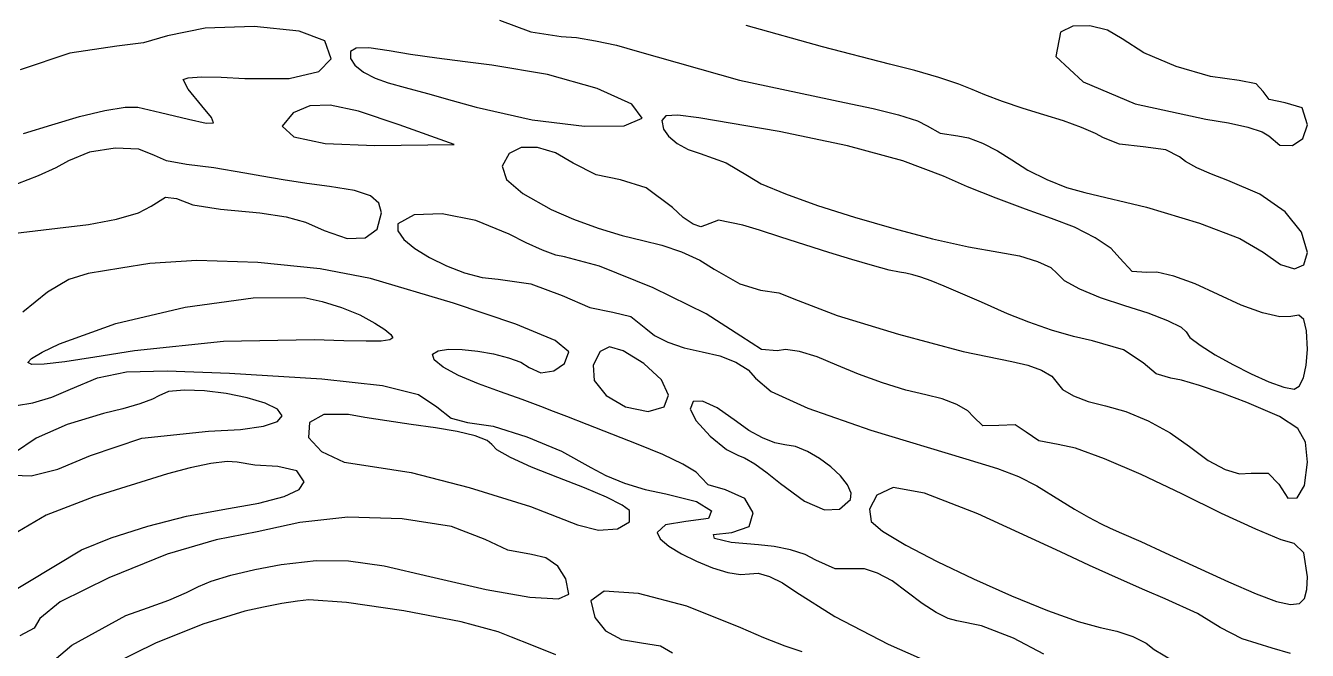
# Model space of a CAD drawing. Extents: x 0 to 100, y 0 to 136.
# Drawn here: x 44.1 to 100, y 44.4 to 71.6 of the extents above; entities that cross this region are included whole.
import ezdxf

# ---------------------------------------------------------------- set-up
doc = ezdxf.new("R2010")
doc.units = 0
doc.layers.get('0').update_dxf_attribs({"linetype": 'CONTINUOUS'})

msp = doc.modelspace()

# ---------------------------------------------------------------- linework, layer by layer
at = {"color": 0}
for p, q in [((54.0618, 71.5878), (51.9218, 71.5243)), ((56.0282, 71.3934), (54.0618, 71.5878)), ((64.7594, 71.8742), (66.125, 71.3659)), ((78.8554, 70.703), (75.529, 71.6347)), ((89.7682, 71.603), (89.2309, 71.3465)), ((90.5122, 71.6248), (89.7682, 71.603)), ((91.2883, 71.4333), (90.5122, 71.6248)), ((50.2888, 71.1786), (49.24, 70.8808)), ((51.9218, 71.5243), (50.2888, 71.1786)), ((57.1405, 70.962), (56.0282, 71.3934)), ((66.125, 71.3659), (67.4522, 71.1535)), ((67.4522, 71.1535), (68.1207, 71.1066)), ((68.1207, 71.1066), (68.9557, 70.9732)), ((89.2309, 71.3465), (89.0323, 70.2853)), ((91.9233, 71.0477), (91.2883, 71.4333)), ((92.8744, 70.4384), (91.9233, 71.0477)), ((48.0769, 70.7319), (46.0181, 70.4219)), ((49.24, 70.8808), (48.0769, 70.7319)), ((57.4269, 70.1862), (57.1405, 70.962)), ((58.5142, 70.6519), (58.2662, 70.5005)), ((58.2662, 70.5005), (58.269, 70.1918)), ((59.0585, 70.6589), (58.5142, 70.6519)), ((59.9514, 70.5294), (59.0585, 70.6589)), ((60.8859, 70.3763), (59.9514, 70.5294)), ((68.9557, 70.9732), (69.868, 70.7732)), ((69.868, 70.7732), (70.769, 70.521)), ((70.769, 70.521), (75.2355, 69.2559)), ((81.7781, 69.952), (78.8554, 70.703)), ((94.2717, 69.85), (92.8744, 70.4384)), ((46.0181, 70.4219), (43.852, 69.7054)), ((56.8812, 69.6253), (57.4269, 70.1862)), ((58.269, 70.1918), (58.4592, 69.905)), ((58.4592, 69.905), (58.8352, 69.6062)), ((62.0367, 70.2084), (60.8859, 70.3763)), ((63.2615, 70.0472), (62.0367, 70.2084)), ((64.4232, 69.9093), (63.2615, 70.0472)), ((66.8637, 69.4972), (64.4232, 69.9093)), ((82.8767, 69.6736), (81.7781, 69.952)), ((89.0323, 70.2853), (90.2159, 69.1829)), ((50.9612, 69.2796), (51.1789, 69.3554)), ((51.1789, 69.3554), (51.7659, 69.3896)), ((51.7659, 69.3896), (52.6232, 69.3787)), ((52.6232, 69.3787), (53.654, 69.3222)), ((53.654, 69.3222), (55.5928, 69.3237)), ((55.5928, 69.3237), (56.8812, 69.6253)), ((58.8352, 69.6062), (59.3369, 69.3374)), ((59.3369, 69.3374), (59.9034, 69.1349)), ((69.0273, 68.8855), (66.8637, 69.4972)), ((83.9251, 69.3706), (82.8767, 69.6736)), ((84.8018, 69.0824), (83.9251, 69.3706)), ((95.7696, 69.4076), (94.2717, 69.85)), ((97.0195, 69.2312), (95.7696, 69.4076)), ((51.1859, 68.8538), (50.9612, 69.2796)), ((51.7783, 68.1246), (51.1859, 68.8538)), ((59.9034, 69.1349), (60.6559, 68.9321)), ((60.6559, 68.9321), (61.6246, 68.665)), ((70.5309, 68.2061), (69.0273, 68.8855)), ((75.2355, 69.2559), (79.8079, 68.2805)), ((85.3846, 68.8467), (84.8018, 69.0824)), ((85.9261, 68.6125), (85.3846, 68.8467)), ((90.2159, 69.1829), (92.4941, 68.2128)), ((97.7635, 69.0894), (97.0195, 69.2312)), ((98.0765, 68.7504), (97.7635, 69.0894)), ((61.6246, 68.665), (62.6939, 68.3659)), ((62.6939, 68.3659), (63.7494, 68.0667)), ((70.9923, 67.5954), (70.5309, 68.2061)), ((79.8079, 68.2805), (81.0673, 68.0187)), ((86.7061, 68.3232), (85.9261, 68.6125)), ((87.606, 68.0187), (86.7061, 68.3232)), ((92.4941, 68.2128), (95.5767, 67.5474)), ((98.3396, 68.4018), (98.0765, 68.7504)), ((99.0381, 68.2696), (98.3396, 68.4018)), ((99.7712, 68.042), (99.0381, 68.2696)), ((45.2409, 67.3075), (46.451, 67.6698)), ((46.451, 67.6698), (47.5576, 67.9344)), ((47.5576, 67.9344), (48.4406, 68.078)), ((48.4406, 68.078), (48.9906, 68.0766)), ((48.9906, 68.0766), (49.9759, 67.8423)), ((49.9759, 67.8423), (51.2025, 67.5488)), ((52.2097, 67.6176), (51.7783, 68.1246)), ((55.7692, 67.8201), (55.2923, 67.2387)), ((56.49, 68.133), (55.7692, 67.8201)), ((57.38, 68.1648), (56.49, 68.133)), ((58.6176, 67.8974), (57.38, 68.1648)), ((60.3843, 67.3089), (58.6176, 67.8974)), ((63.7494, 68.0667), (66.1857, 67.5185)), ((72.0231, 67.6935), (71.8439, 67.4991)), ((72.5371, 67.721), (72.0231, 67.6935)), ((73.4617, 67.6081), (72.5371, 67.721)), ((81.0673, 68.0187), (82.1711, 67.739)), ((82.1711, 67.739), (82.9938, 67.4744)), ((88.5102, 67.7404), (87.606, 68.0187)), ((89.3685, 67.4716), (88.5102, 67.7404)), ((100, 67.3075), (99.7712, 68.042)), ((44.002, 66.9315), (45.2409, 67.3075)), ((51.2025, 67.5488), (51.9712, 67.3777)), ((51.9712, 67.3777), (52.2912, 67.3848)), ((52.2912, 67.3848), (52.2097, 67.6176)), ((55.2923, 67.2387), (55.7886, 66.784)), ((62.7888, 66.4422), (60.3843, 67.3089)), ((66.1857, 67.5185), (68.4706, 67.2387)), ((68.4706, 67.2387), (70.2042, 67.2564)), ((70.2042, 67.2564), (70.9923, 67.5954)), ((71.8439, 67.4991), (71.9226, 67.116)), ((71.9226, 67.116), (72.1388, 66.8031)), ((76.9662, 67.0168), (73.4617, 67.6081)), ((82.9938, 67.4744), (83.414, 67.2592)), ((83.414, 67.2592), (83.9777, 66.9466)), ((90.1527, 67.1876), (89.3685, 67.4716)), ((90.7644, 66.9286), (90.1527, 67.1876)), ((95.5767, 67.5474), (96.5535, 67.3887)), ((96.5535, 67.3887), (97.4026, 67.1971)), ((97.4026, 67.1971), (98.0225, 67.0017)), ((99.8086, 66.712), (100, 67.3075)), ((55.7886, 66.784), (57.1652, 66.4944)), ((72.1388, 66.8031), (72.5191, 66.4944)), ((79.9454, 66.3885), (76.9662, 67.0168)), ((83.9777, 66.9466), (84.7591, 66.8267)), ((84.7591, 66.8267), (85.2248, 66.7413)), ((85.2248, 66.7413), (85.8312, 66.5095)), ((91.1063, 66.73), (90.7644, 66.9286)), ((91.8023, 66.464), (91.1063, 66.73)), ((98.0225, 67.0017), (98.3174, 66.8267)), ((98.3174, 66.8267), (98.7944, 66.4228)), ((99.3496, 66.4009), (99.8086, 66.712)), ((46.8768, 66.1074), (45.9617, 65.7281)), ((47.9944, 66.2838), (46.8768, 66.1074)), ((49.0333, 66.2411), (47.9944, 66.2838)), ((49.7113, 65.9613), (49.0333, 66.2411)), ((57.1652, 66.4944), (59.3273, 66.4062)), ((59.3273, 66.4062), (62.7888, 66.4422)), ((65.1923, 66.0576), (64.8808, 65.501)), ((65.7049, 66.3085), (65.1923, 66.0576)), ((66.4146, 66.3085), (65.7049, 66.3085)), ((67.2098, 66.0785), (66.4146, 66.3085)), ((67.9813, 65.6332), (67.2098, 66.0785)), ((72.5191, 66.4944), (72.9989, 66.2312)), ((72.9989, 66.2312), (73.5101, 66.0576)), ((73.5101, 66.0576), (74.6457, 65.6512)), ((82.3517, 65.7324), (79.9454, 66.3885)), ((85.8312, 66.5095), (86.4912, 66.1734)), ((86.4912, 66.1734), (87.1153, 65.7698)), ((92.837, 66.3455), (91.8023, 66.464)), ((93.8251, 66.2146), (92.837, 66.3455)), ((94.4231, 65.913), (93.8251, 66.2146)), ((98.7944, 66.4228), (99.3496, 66.4009)), ((45.4187, 65.4332), (44.6387, 65.0847)), ((45.9617, 65.7281), (45.4187, 65.4332)), ((50.2476, 65.7324), (49.7113, 65.9613)), ((51.1059, 65.5768), (50.2476, 65.7324)), ((52.3117, 65.4237), (51.1059, 65.5768)), ((53.654, 65.1923), (52.3117, 65.4237)), ((64.8808, 65.501), (65.0695, 64.922)), ((68.986, 65.126), (67.9813, 65.6332)), ((74.6457, 65.6512), (75.577, 65.0903)), ((84.1347, 65.0628), (82.3517, 65.7324)), ((87.1153, 65.7698), (87.8127, 65.3288)), ((94.6824, 65.7006), (94.4231, 65.913)), ((95.177, 65.4308), (94.6824, 65.7006)), ((95.8233, 65.1454), (95.177, 65.4308)), ((44.6387, 65.0847), (43.7388, 64.7319)), ((54.3927, 65.0572), (53.654, 65.1923)), ((55.335, 64.9041), (54.3927, 65.0572)), ((56.3619, 64.7513), (55.335, 64.9041)), ((65.0695, 64.922), (65.7765, 64.3019)), ((70.0483, 64.9041), (68.986, 65.126)), ((71.1673, 64.5555), (70.0483, 64.9041)), ((75.577, 65.0903), (76.182, 64.7347)), ((85.1835, 64.6053), (84.1347, 65.0628)), ((87.8127, 65.3288), (88.6411, 64.9139)), ((88.6411, 64.9139), (89.4994, 64.5707)), ((96.5383, 64.8822), (95.8233, 65.1454)), ((97.9304, 64.2772), (96.5383, 64.8822)), ((57.3553, 64.6148), (56.3619, 64.7513)), ((58.4383, 64.4356), (57.3553, 64.6148)), ((59.1344, 64.2041), (58.4383, 64.4356)), ((65.7765, 64.3019), (67.0197, 63.6129)), ((72.3071, 63.7025), (71.1673, 64.5555)), ((76.182, 64.7347), (77.2403, 64.2881)), ((86.432, 64.1008), (85.1835, 64.6053)), ((89.4994, 64.5707), (90.2892, 64.3449)), ((90.2892, 64.3449), (92.9778, 63.7067)), ((49.0195, 63.4683), (49.5667, 63.7494)), ((49.5667, 63.7494), (50.195, 64.1463)), ((50.195, 64.1463), (50.6734, 64.087)), ((50.6734, 64.087), (51.3898, 63.8115)), ((51.3898, 63.8115), (52.5956, 63.6242)), ((59.5051, 63.8912), (59.1344, 64.2041)), ((59.6152, 63.4615), (59.5051, 63.8912)), ((77.2403, 64.2881), (78.6324, 63.7907)), ((78.6324, 63.7907), (80.2446, 63.2753)), ((87.7094, 63.6185), (86.432, 64.1008)), ((99.0258, 63.5014), (97.9304, 64.2772)), ((46.8341, 62.9585), (48.0617, 63.1941)), ((48.0617, 63.1941), (49.0195, 63.4683)), ((52.5956, 63.6242), (54.3112, 63.4668)), ((54.3112, 63.4668), (55.4563, 63.2947)), ((55.4563, 63.2947), (56.3012, 63.0562)), ((59.4265, 62.7489), (59.6152, 63.4615)), ((61.0387, 63.3772), (60.3345, 62.9804)), ((62.2572, 63.4189), (61.0387, 63.3772)), ((63.7286, 63.1278), (62.2572, 63.4189)), ((67.0197, 63.6129), (67.9856, 63.1941)), ((67.9856, 63.1941), (69.0633, 62.7987)), ((72.7823, 63.2643), (72.3071, 63.7025)), ((73.2095, 62.9751), (72.7823, 63.2643)), ((80.2446, 63.2753), (81.9573, 62.7779)), ((88.8464, 63.2217), (87.7094, 63.6185)), ((89.8426, 62.8343), (88.8464, 63.2217)), ((92.9778, 63.7067), (95.2941, 63.0206)), ((99.7423, 62.6276), (99.0258, 63.5014)), ((42.908, 62.49), (45.4808, 62.7959)), ((45.4808, 62.7959), (46.8341, 62.9585)), ((56.3012, 63.0562), (57.1154, 62.6925)), ((57.1154, 62.6925), (58.1145, 62.3454)), ((58.9058, 62.3701), (59.4265, 62.7489)), ((60.3345, 62.9804), (60.325, 62.6745)), ((60.325, 62.6745), (60.5896, 62.3066)), ((65.1923, 62.5299), (63.7286, 63.1278)), ((69.0633, 62.7987), (70.116, 62.472)), ((73.5471, 62.8565), (73.2095, 62.9751)), ((73.75, 62.9324), (73.5471, 62.8565)), ((74.3119, 63.1416), (73.75, 62.9324)), ((75.3844, 62.9324), (74.3119, 63.1416)), ((76.098, 62.7034), (75.3844, 62.9324)), ((77.0364, 62.4032), (76.098, 62.7034)), ((81.9573, 62.7779), (83.6538, 62.3341)), ((90.744, 62.3753), (89.8426, 62.8343)), ((95.2941, 63.0206), (97.0566, 62.3492)), ((100, 61.7305), (99.7423, 62.6276)), ((58.1145, 62.3454), (58.9058, 62.3701)), ((60.5896, 62.3066), (61.069, 61.9083)), ((65.931, 62.1552), (65.1923, 62.5299)), ((66.6404, 61.8395), (65.931, 62.1552)), ((70.116, 62.472), (71.0089, 62.2596)), ((71.0089, 62.2596), (71.8439, 62.0571)), ((71.8439, 62.0571), (72.704, 61.7569)), ((78.0867, 62.067), (77.0364, 62.4032)), ((79.1351, 61.7305), (78.0867, 62.067)), ((83.6538, 62.3341), (85.2205, 61.9813)), ((91.4411, 61.9069), (90.744, 62.3753)), ((97.0566, 62.3492), (98.0765, 61.7541)), ((61.069, 61.9083), (61.7086, 61.5128)), ((61.7086, 61.5128), (62.4498, 61.1519)), ((67.226, 61.6218), (66.6404, 61.8395)), ((67.5954, 61.5389), (67.226, 61.6218)), ((69.1293, 61.142), (67.5954, 61.5389)), ((72.704, 61.7569), (73.4977, 61.3971)), ((80.1303, 61.4232), (79.1351, 61.7305)), ((85.2205, 61.9813), (86.5382, 61.7513)), ((86.5382, 61.7513), (87.4448, 61.583)), ((87.4448, 61.583), (88.2315, 61.3488)), ((91.827, 61.4909), (91.4411, 61.9069)), ((98.0765, 61.7541), (98.8233, 61.2098)), ((99.847, 61.1974), (100, 61.7305)), ((48.2533, 61.0457), (46.827, 60.8171)), ((49.5198, 61.2539), (48.2533, 61.0457)), ((51.5606, 61.3876), (49.5198, 61.2539)), ((54.2286, 61.2965), (51.5606, 61.3876)), ((56.9461, 61.0182), (54.2286, 61.2965)), ((59.1344, 60.5938), (56.9461, 61.0182)), ((62.4498, 61.1519), (63.2354, 60.8542)), ((71.4622, 60.1927), (69.1293, 61.142)), ((73.4977, 61.3971), (74.1345, 61.0097)), ((74.1345, 61.0097), (75.2408, 60.3691)), ((81.0355, 61.1614), (80.1303, 61.4232)), ((81.7605, 60.9713), (81.0355, 61.1614)), ((82.211, 60.8774), (81.7605, 60.9713)), ((88.2315, 61.3488), (88.8076, 61.0828)), ((88.8076, 61.0828), (89.0859, 60.8171)), ((92.3604, 60.9078), (91.827, 61.4909)), ((98.8233, 61.2098), (99.435, 61.0235)), ((99.435, 61.0235), (99.847, 61.1974)), ((45.9878, 60.5536), (45.0455, 59.9983)), ((46.827, 60.8171), (45.9878, 60.5536)), ((62.7574, 59.5284), (59.1344, 60.5938)), ((63.2354, 60.8542), (64.0073, 60.6517)), ((64.0073, 60.6517), (64.7114, 60.5772)), ((64.7114, 60.5772), (66.124, 60.361)), ((82.4921, 60.8348), (82.211, 60.8774)), ((82.7927, 60.7646), (82.4921, 60.8348)), ((83.1465, 60.6559), (82.7927, 60.7646)), ((83.5889, 60.4957), (83.1465, 60.6559)), ((84.1527, 60.27), (83.5889, 60.4957)), ((89.0859, 60.8171), (89.396, 60.5166)), ((89.396, 60.5166), (90.0603, 60.15)), ((92.9802, 60.8651), (92.3604, 60.9078)), ((93.435, 60.8789), (92.9802, 60.8651)), ((94.1765, 60.7011), (93.435, 60.8789)), ((95.1011, 60.3663), (94.1765, 60.7011)), ((45.0455, 59.9983), (43.972, 59.1316)), ((66.124, 60.361), (67.5005, 59.8551)), ((67.5005, 59.8551), (68.7091, 59.3411)), ((73.7856, 59.0543), (71.4622, 60.1927)), ((75.2408, 60.3691), (76.1531, 60.0964)), ((76.1531, 60.0964), (76.9482, 59.9722)), ((76.9482, 59.9722), (77.7889, 59.6441)), ((84.872, 59.9652), (84.1527, 60.27)), ((85.7843, 59.5683), (84.872, 59.9652)), ((90.0603, 60.15), (90.9697, 59.7683)), ((96.1058, 59.9034), (95.1011, 60.3663)), ((97.113, 59.4416), (96.1058, 59.9034)), ((48.0289, 58.6341), (51.0589, 59.3439)), ((51.0589, 59.3439), (54.0163, 59.7627)), ((54.0163, 59.7627), (56.2501, 59.7697)), ((56.2501, 59.7697), (57.0315, 59.6043)), ((57.0315, 59.6043), (57.8679, 59.3397)), ((57.8679, 59.3397), (58.6659, 59.0116)), ((65.4801, 58.6147), (62.7574, 59.5284)), ((68.7091, 59.3411), (69.7121, 59.1344)), ((77.7889, 59.6441), (79.4865, 58.994)), ((86.9227, 59.067), (85.7843, 59.5683)), ((90.9697, 59.7683), (92.02, 59.4222)), ((92.02, 59.4222), (93.048, 59.0984)), ((98.0475, 59.1069), (97.113, 59.4416)), ((58.6659, 59.0116), (59.3273, 58.6535)), ((69.7121, 59.1344), (70.4963, 58.9372)), ((70.4963, 58.9372), (71.1535, 58.4137)), ((75.2891, 58.0884), (73.7856, 59.0543)), ((79.4865, 58.994), (82.1612, 58.1738)), ((87.8526, 58.6906), (86.9227, 59.067)), ((93.048, 59.0984), (93.9052, 58.7692)), ((93.9052, 58.7692), (94.4922, 58.48)), ((98.8053, 58.9305), (98.0475, 59.1069)), ((99.2794, 58.9428), (98.8053, 58.9305)), ((99.628, 59.0021), (99.2794, 58.9428)), ((99.8499, 58.8105), (99.628, 59.0021)), ((99.9656, 58.3255), (99.8499, 58.8105)), ((45.5771, 57.7578), (48.0289, 58.6341)), ((59.3273, 58.6535), (59.756, 58.3724)), ((59.756, 58.3724), (60.0287, 58.1614)), ((60.0287, 58.1614), (60.114, 58.0125)), ((67.1932, 57.8926), (65.4801, 58.6147)), ((71.1535, 58.4137), (71.5243, 58.1078)), ((82.1612, 58.1738), (84.981, 57.4216)), ((88.8464, 58.3463), (87.8526, 58.6906)), ((89.8028, 58.0679), (88.8464, 58.3463)), ((94.4922, 58.48), (94.7113, 58.269)), ((94.7113, 58.269), (94.8778, 58.0305)), ((100, 57.5), (99.9656, 58.3255)), ((44.8179, 57.3857), (45.5771, 57.7578)), ((52.7332, 57.8499), (48.846, 57.4421)), ((56.6829, 57.9328), (52.7332, 57.8499)), ((57.9822, 57.8887), (56.6829, 57.9328)), ((58.9456, 57.8665), (57.9822, 57.8887)), ((59.6015, 57.8735), (58.9456, 57.8665)), ((59.9817, 57.9205), (59.6015, 57.8735)), ((60.114, 58.0125), (59.9817, 57.9205)), ((67.7884, 57.4036), (67.1932, 57.8926)), ((69.5621, 57.6227), (69.1596, 57.416)), ((70.1601, 57.4492), (69.5621, 57.6227)), ((71.5243, 58.1078), (72.1046, 57.8185)), ((72.1046, 57.8185), (72.8211, 57.573)), ((76.1891, 57.5028), (75.2891, 58.0884)), ((90.6254, 57.8845), (89.8028, 58.0679)), ((91.9773, 57.4862), (90.6254, 57.8845)), ((94.8778, 58.0305), (95.3244, 57.6862)), ((95.3244, 57.6862), (95.9735, 57.2766)), ((44.1911, 56.9376), (44.348, 57.113)), ((44.348, 57.113), (44.8179, 57.3857)), ((47.1166, 57.1638), (45.8075, 56.9722)), ((48.846, 57.4421), (47.1166, 57.1638)), ((61.8409, 57.307), (62.0832, 57.4506)), ((61.9083, 57.0576), (61.8409, 57.307)), ((62.3122, 56.727), (61.9083, 57.0576)), ((62.0832, 57.4506), (62.5355, 57.5137)), ((62.5355, 57.5137), (63.1335, 57.5056)), ((63.1335, 57.5056), (63.8129, 57.4354)), ((63.8129, 57.4354), (64.5086, 57.314)), ((64.5086, 57.314), (65.1577, 57.1472)), ((65.1577, 57.1472), (65.6953, 56.9461)), ((67.5982, 56.8964), (67.7884, 57.4036)), ((69.1596, 57.416), (68.8495, 56.8276)), ((71.0572, 56.9006), (70.1601, 57.4492)), ((72.8211, 57.573), (73.6053, 57.4036)), ((73.6053, 57.4036), (74.3797, 57.2244)), ((74.3797, 57.2244), (75.0701, 56.9489)), ((76.8752, 57.4516), (76.1891, 57.5028)), ((77.2418, 57.5098), (76.8752, 57.4516)), ((77.851, 57.4118), (77.2418, 57.5098)), ((78.6197, 57.1789), (77.851, 57.4118)), ((79.4713, 56.8276), (78.6197, 57.1789)), ((84.981, 57.4216), (87.1153, 56.975)), ((92.837, 56.9225), (91.9773, 57.4862)), ((95.9735, 57.2766), (96.7423, 56.8484)), ((99.9546, 56.8247), (100, 57.5)), ((44.3674, 56.8565), (44.1911, 56.9376)), ((44.8991, 56.8688), (44.3674, 56.8565)), ((45.8075, 56.9722), (44.8991, 56.8688)), ((47.2352, 56.2709), (48.4988, 56.5256)), ((48.4988, 56.5256), (50.2722, 56.5796)), ((50.2722, 56.5796), (52.9816, 56.4748)), ((52.9816, 56.4748), (57.0149, 56.224)), ((62.9818, 56.3633), (62.3122, 56.727)), ((65.6953, 56.9461), (66.0576, 56.7186)), ((66.0576, 56.7186), (66.5716, 56.49)), ((66.5716, 56.49), (67.1393, 56.5711)), ((67.1393, 56.5711), (67.5982, 56.8964)), ((68.8495, 56.8276), (68.8964, 56.1509)), ((71.8316, 56.188), (71.0572, 56.9006)), ((75.0701, 56.9489), (75.6116, 56.6138)), ((75.6116, 56.6138), (75.9368, 56.2501)), ((80.4224, 56.425), (79.4713, 56.8276)), ((87.1153, 56.975), (87.8099, 56.8276)), ((87.8099, 56.8276), (88.4107, 56.6057)), ((88.4107, 56.6057), (88.8559, 56.3397)), ((93.405, 56.4363), (92.837, 56.9225)), ((96.7423, 56.8484), (97.5512, 56.4402)), ((99.8305, 56.2751), (99.9546, 56.8247)), ((46.0583, 55.7692), (47.2352, 56.2709)), ((57.0149, 56.224), (59.6621, 55.9276)), ((59.6621, 55.9276), (61.2331, 55.5364)), ((63.8457, 56.0091), (62.9818, 56.3633)), ((64.8106, 55.6645), (63.8457, 56.0091)), ((68.8964, 56.1509), (69.4214, 55.4962)), ((72.1307, 55.5113), (71.8316, 56.188)), ((75.9368, 56.2501), (76.6092, 55.6659)), ((81.4684, 56.0476), (80.4224, 56.425)), ((82.4879, 55.7361), (81.4684, 56.0476)), ((88.8559, 56.3397), (89.0859, 56.0571)), ((89.0859, 56.0571), (89.3244, 55.7664)), ((94.0386, 56.2501), (93.405, 56.4363)), ((94.5085, 56.1661), (94.0386, 56.2501)), ((95.2927, 55.9386), (94.5085, 56.1661)), ((96.2794, 55.601), (95.2927, 55.9386)), ((97.5512, 56.4402), (98.3202, 56.0959)), ((98.3202, 56.0959), (98.9707, 55.8588)), ((99.4227, 55.7692), (99.6474, 55.9058)), ((99.6474, 55.9058), (99.8305, 56.2751)), ((44.4168, 55.1751), (45.2342, 55.4193)), ((45.2342, 55.4193), (46.0583, 55.7692)), ((49.9043, 55.4814), (49.6245, 55.3311)), ((50.3245, 55.6673), (49.9043, 55.4814)), ((51.0247, 55.7347), (50.3245, 55.6673)), ((51.8982, 55.7018), (51.0247, 55.7347)), ((52.8436, 55.5858), (51.8982, 55.7018)), ((53.7587, 55.4027), (52.8436, 55.5858)), ((54.5402, 55.1699), (53.7587, 55.4027)), ((61.2331, 55.5364), (62.0353, 55.0002)), ((65.7532, 55.3212), (64.8106, 55.6645)), ((69.4214, 55.4962), (70.2606, 55.003)), ((71.9406, 55.0058), (72.1307, 55.5113)), ((76.6092, 55.6659), (78.2077, 54.9423)), ((83.3656, 55.5293), (82.4879, 55.7361)), ((84.0754, 55.3515), (83.3656, 55.5293)), ((84.7108, 55.1064), (84.0754, 55.3515)), ((89.3244, 55.7664), (89.7985, 55.4824)), ((89.7985, 55.4824), (90.4434, 55.233)), ((97.3557, 55.1917), (96.2794, 55.601)), ((98.9707, 55.8588), (99.4227, 55.7692)), ((43.6975, 55.0609), (44.4168, 55.1751)), ((48.3401, 54.9204), (47.4998, 54.7109)), ((49.076, 55.1353), (48.3401, 54.9204)), ((49.6245, 55.3311), (49.076, 55.1353)), ((55.0831, 54.901), (54.5402, 55.1699)), ((55.2884, 54.6156), (55.0831, 54.901)), ((62.0353, 55.0002), (62.6526, 54.5123)), ((66.5607, 55.021), (65.7532, 55.3212)), ((67.116, 54.8072), (66.5607, 55.021)), ((67.7044, 54.5758), (67.116, 54.8072)), ((70.2606, 55.003), (71.2502, 54.8072)), ((71.2502, 54.8072), (71.9406, 55.0058)), ((73.2166, 55.2344), (73.0772, 54.9039)), ((73.0772, 54.9039), (73.3393, 54.3952)), ((73.6177, 55.2496), (73.2166, 55.2344)), ((74.2527, 54.9547), (73.6177, 55.2496)), ((75.0962, 54.3581), (74.2527, 54.9547)), ((78.2077, 54.9423), (80.9597, 53.993)), ((85.1902, 54.8322), (84.7108, 55.1064)), ((85.4329, 54.5677), (85.1902, 54.8322)), ((90.4434, 55.233), (91.2012, 55.0485)), ((91.2012, 55.0485), (92.0778, 54.8058)), ((92.0778, 54.8058), (93.0494, 54.3927)), ((98.782, 54.5786), (97.3557, 55.1917)), ((45.9052, 54.2382), (44.5548, 53.6332)), ((47.4998, 54.7109), (45.9052, 54.2382)), ((54.471, 54.1609), (55.0817, 54.3609)), ((55.0817, 54.3609), (55.2884, 54.6156)), ((56.472, 54.3264), (56.4402, 53.6706)), ((57.1087, 54.671), (56.472, 54.3264)), ((58.1723, 54.664), (57.1087, 54.671)), ((58.8878, 54.544), (58.1723, 54.664)), ((59.8442, 54.3952), (58.8878, 54.544)), ((60.9134, 54.2368), (59.8442, 54.3952)), ((61.9718, 54.0865), (60.9134, 54.2368)), ((62.6526, 54.5123), (63.3649, 54.3264)), ((63.3649, 54.3264), (64.4934, 54.1542)), ((68.592, 54.2301), (67.7044, 54.5758)), ((69.6655, 53.8124), (68.592, 54.2301)), ((73.3393, 54.3952), (73.9539, 53.7228)), ((75.6447, 53.9764), (75.0962, 54.3581)), ((85.8449, 54.1817), (85.4329, 54.5677)), ((93.0494, 54.3927), (94.0096, 53.8649)), ((99.5786, 54.059), (98.782, 54.5786)), ((49.1603, 53.6374), (52.0679, 53.9418)), ((52.0679, 53.9418), (53.4624, 54.0219)), ((53.4624, 54.0219), (54.471, 54.1609)), ((56.4402, 53.6706), (57.0068, 53.049)), ((62.9211, 53.9267), (61.9718, 54.0865)), ((63.7011, 53.7365), (62.9211, 53.9267)), ((64.2288, 53.5421), (63.7011, 53.7365)), ((64.4934, 54.1542), (65.9515, 53.7023)), ((65.9515, 53.7023), (67.4631, 53.0712)), ((70.8173, 53.3658), (69.6655, 53.8124)), ((73.9539, 53.7228), (74.658, 53.1372)), ((76.2303, 53.6568), (75.6447, 53.9764)), ((80.9597, 53.993), (85.0967, 52.7293)), ((86.5382, 54.1831), (85.8449, 54.1817)), ((87.2575, 54.2121), (86.5382, 54.1831)), ((87.7397, 53.8939), (87.2575, 54.2121)), ((88.2897, 53.5231), (87.7397, 53.8939)), ((94.0096, 53.8649), (94.8559, 53.2694)), ((99.9243, 53.4568), (99.5786, 54.059)), ((44.5548, 53.6332), (43.6178, 52.9911)), ((46.9237, 52.8849), (49.1603, 53.6374)), ((64.4232, 53.3658), (64.2288, 53.5421)), ((64.6437, 53.1329), (64.4232, 53.3658)), ((65.2515, 52.7872), (64.6437, 53.1329)), ((71.8936, 52.9209), (70.8173, 53.3658)), ((74.658, 53.1372), (75.1928, 52.8849)), ((76.7789, 53.4363), (76.2303, 53.6568)), ((77.2114, 53.3495), (76.7789, 53.4363)), ((77.6799, 53.2666), (77.2114, 53.3495)), ((78.1967, 53.056), (77.6799, 53.2666)), ((89.1342, 53.3658), (88.2897, 53.5231)), ((89.8853, 53.1978), (89.1342, 53.3658)), ((91.1447, 52.7346), (89.8853, 53.1978)), ((94.8559, 53.2694), (95.6786, 52.6687)), ((100, 52.5956), (99.9243, 53.4568)), ((45.5002, 52.2799), (46.9237, 52.8849)), ((52.8849, 52.6175), (52.1765, 52.5268)), ((53.3178, 52.5956), (52.8849, 52.6175)), ((54.0907, 52.4591), (53.3178, 52.5956)), ((57.0068, 53.049), (57.996, 52.5858)), ((57.996, 52.5858), (59.2307, 52.4041)), ((66.1666, 52.3709), (65.2515, 52.7872)), ((67.4631, 53.0712), (68.7504, 52.3628)), ((72.7646, 52.5032), (71.8936, 52.9209)), ((75.1928, 52.8849), (75.456, 52.7858)), ((75.456, 52.7858), (75.8941, 52.5184)), ((78.7206, 52.7512), (78.1967, 53.056)), ((79.2124, 52.3833), (78.7206, 52.7512)), ((85.0967, 52.7293), (86.4817, 52.3074)), ((92.746, 52.0485), (91.1447, 52.7346)), ((95.6786, 52.6687), (96.4117, 52.2718)), ((99.8721, 51.5786), (100, 52.5956)), ((43.5557, 52.0238), (44.3385, 51.9878)), ((44.3385, 51.9878), (45.5002, 52.2799)), ((50.2888, 52.0746), (47.0683, 51.0716)), ((51.2794, 52.3406), (50.2888, 52.0746)), ((52.1765, 52.5268), (51.2794, 52.3406)), ((55.0968, 52.4041), (54.0907, 52.4591)), ((55.9248, 52.2153), (55.0968, 52.4041)), ((56.2501, 51.7303), (55.9248, 52.2153)), ((59.2307, 52.4041), (60.9064, 52.1409)), ((60.9064, 52.1409), (63.445, 51.4876)), ((67.3075, 51.9232), (66.1666, 52.3709)), ((68.7504, 52.3628), (69.3995, 52.0114)), ((69.3995, 52.0114), (70.2194, 51.6805)), ((73.346, 52.1575), (72.7646, 52.5032)), ((73.5584, 51.9232), (73.346, 52.1575)), ((75.8941, 52.5184), (76.4371, 52.13)), ((76.4371, 52.13), (77.0184, 51.664)), ((79.6325, 51.9878), (79.2124, 52.3833)), ((86.4817, 52.3074), (87.4049, 51.9645)), ((94.5197, 51.2025), (92.746, 52.0485)), ((96.4117, 52.2718), (97.0386, 52.0859)), ((97.0386, 52.0859), (97.5487, 52.1159)), ((97.5487, 52.1159), (98.2899, 52.1134)), ((98.2899, 52.1134), (98.7545, 51.635)), ((56.031, 51.4022), (56.2501, 51.7303)), ((63.445, 51.4876), (66.1113, 50.6554)), ((68.465, 51.4766), (67.3075, 51.9232)), ((69.4309, 51.0589), (68.465, 51.4766)), ((70.2194, 51.6805), (71.1218, 51.405)), ((73.8699, 51.6075), (73.5584, 51.9232)), ((74.6153, 51.3856), (73.8699, 51.6075)), ((77.0184, 51.664), (78.074, 50.8882)), ((79.9426, 51.598), (79.6325, 51.9878)), ((80.1014, 51.2452), (79.9426, 51.598)), ((81.9326, 51.4794), (81.2271, 51.1542)), ((83.3025, 51.2367), (81.9326, 51.4794)), ((87.4049, 51.9645), (88.2068, 51.5511)), ((88.2068, 51.5511), (89.2309, 50.9171)), ((98.7545, 51.635), (99.1514, 51.0233)), ((99.5564, 51.0286), (99.8721, 51.5786)), ((47.0683, 51.0716), (44.9929, 50.2779)), ((54.2615, 50.8042), (55.3724, 51.0935)), ((55.3724, 51.0935), (56.031, 51.4022)), ((70.1146, 50.7146), (69.4309, 51.0589)), ((71.1218, 51.405), (72.0189, 51.212)), ((72.0189, 51.212), (73.3612, 50.873)), ((73.3612, 50.873), (74.0145, 50.4719)), ((75.4669, 51.0067), (74.6153, 51.3856)), ((75.8292, 50.3742), (75.4669, 51.0067)), ((78.074, 50.8882), (78.9354, 50.5121)), ((79.5997, 50.5368), (80.0696, 50.9612)), ((80.0696, 50.9612), (80.1014, 51.2452)), ((81.2271, 51.1542), (80.9075, 50.534)), ((85.634, 50.3357), (83.3025, 51.2367)), ((89.2309, 50.9171), (89.8384, 50.5449)), ((96.2547, 50.3576), (94.5197, 51.2025)), ((99.1514, 51.0233), (99.5564, 51.0286)), ((51.1157, 50.2281), (52.6919, 50.5284)), ((52.6919, 50.5284), (54.2615, 50.8042)), ((66.1113, 50.6554), (68.1729, 49.8531)), ((70.4314, 50.4804), (70.1146, 50.7146)), ((70.4342, 49.9939), (70.4314, 50.4804)), ((74.0145, 50.4719), (73.8851, 50.14)), ((75.6557, 49.7829), (75.8292, 50.3742)), ((78.9354, 50.5121), (79.5997, 50.5368)), ((80.9075, 50.534), (80.9734, 49.9992)), ((89.2309, 48.6819), (85.634, 50.3357)), ((89.8384, 50.5449), (90.4558, 50.1897)), ((97.7526, 49.6701), (96.2547, 50.3576)), ((44.9929, 50.2779), (43.7515, 49.5515)), ((47.8208, 49.2869), (49.4206, 49.7928)), ((49.4206, 49.7928), (51.1157, 50.2281)), ((56.0571, 49.9551), (54.1913, 49.5543)), ((58.1547, 50.195), (56.0571, 49.9551)), ((60.5222, 50.1234), (58.1547, 50.195)), ((62.6759, 49.7858), (60.5222, 50.1234)), ((64.1354, 49.2234), (62.6759, 49.7858)), ((68.1729, 49.8531), (69.0771, 49.6175)), ((69.9064, 49.6852), (70.4342, 49.9939)), ((72.0065, 49.8574), (71.6347, 49.5198)), ((72.8846, 49.9992), (72.0065, 49.8574)), ((73.8851, 50.14), (72.8846, 49.9992)), ((74.9032, 49.5198), (75.6557, 49.7829)), ((80.9734, 49.9992), (81.4698, 49.579)), ((90.4558, 50.1897), (91.0015, 49.8972)), ((91.0015, 49.8972), (91.3941, 49.7113)), ((46.5391, 48.7729), (47.8208, 49.2869)), ((52.4041, 49.2016), (50.268, 48.5757)), ((54.1913, 49.5543), (52.4041, 49.2016)), ((65.1235, 48.7549), (64.1354, 49.2234)), ((69.0771, 49.6175), (69.9064, 49.6852)), ((71.6347, 49.5198), (71.7765, 49.2471)), ((71.7765, 49.2471), (72.1568, 48.926)), ((74.0914, 49.4411), (74.9032, 49.5198)), ((74.1426, 49.2647), (74.0914, 49.4411)), ((74.8619, 49.0802), (74.1426, 49.2647)), ((81.4698, 49.579), (82.4798, 48.9754)), ((91.3941, 49.7113), (91.9, 49.4965)), ((91.9, 49.4965), (92.7365, 49.1229)), ((98.8589, 49.2083), (97.7526, 49.6701)), ((99.4227, 49.0389), (98.8589, 49.2083)), ((42.9906, 46.6273), (46.5391, 48.7729)), ((66.1539, 48.5581), (65.1235, 48.7549)), ((72.1568, 48.926), (72.7082, 48.5895)), ((76.0582, 48.9783), (74.8619, 49.0802)), ((76.7486, 48.9133), (76.0582, 48.9783)), ((77.4594, 48.7645), (76.7486, 48.9133)), ((78.0948, 48.5581), (77.4594, 48.7645)), ((82.4798, 48.9754), (83.851, 48.2604)), ((90.4984, 48.0878), (89.2309, 48.6819)), ((92.7365, 49.1229), (93.8043, 48.6378)), ((93.8043, 48.6378), (95.0006, 48.0868)), ((99.8403, 48.6421), (99.4227, 49.0389)), ((100, 47.5961), (99.8403, 48.6421)), ((50.268, 48.5757), (47.7284, 47.552)), ((54.0949, 47.9157), (55.2401, 48.1252)), ((55.2401, 48.1252), (56.7697, 48.3044)), ((56.7697, 48.3044), (58.1738, 48.2907)), ((58.1738, 48.2907), (59.7337, 48.0646)), ((66.7921, 48.423), (66.1539, 48.5581)), ((67.3118, 48.0536), (66.7921, 48.423)), ((72.7082, 48.5895), (73.364, 48.2671)), ((73.364, 48.2671), (74.0558, 47.9887)), ((78.558, 48.3168), (78.0948, 48.5581)), ((79.4096, 47.9309), (78.558, 48.3168)), ((83.851, 48.2604), (85.4385, 47.4998)), ((91.7691, 47.5093), (90.4984, 48.0878)), ((95.0006, 48.0868), (96.5673, 47.3685)), ((47.7284, 47.552), (45.6022, 46.4936)), ((52.1864, 47.4059), (53.0419, 47.6649)), ((53.0419, 47.6649), (54.0949, 47.9157)), ((59.7337, 48.0646), (61.7305, 47.6017)), ((61.7305, 47.6017), (64.178, 47.0352)), ((67.6603, 47.5036), (67.3118, 48.0536)), ((74.0558, 47.9887), (74.7173, 47.7848)), ((74.7173, 47.7848), (75.2782, 47.6857)), ((75.2782, 47.6857), (75.6737, 47.7203)), ((75.6737, 47.7203), (76.043, 47.7449)), ((76.043, 47.7449), (76.5376, 47.6084)), ((76.5376, 47.6084), (77.1052, 47.3301)), ((80.2404, 47.9323), (79.4096, 47.9309)), ((80.6785, 47.9365), (80.2404, 47.9323)), ((81.2479, 47.7531), (80.6785, 47.9365)), ((81.8885, 47.4073), (81.2479, 47.7531)), ((99.9779, 47.0337), (100, 47.5961)), ((51.1157, 46.9015), (51.635, 47.1632)), ((51.635, 47.1632), (52.1864, 47.4059)), ((64.178, 47.0352), (66.0936, 46.706)), ((67.7884, 46.827), (67.6603, 47.5036)), ((69.3251, 46.9621), (68.7504, 46.5391)), ((70.8283, 46.8672), (69.3251, 46.9621)), ((77.1052, 47.3301), (77.6922, 46.9332)), ((82.5486, 46.9237), (81.8885, 47.4073)), ((85.4385, 47.4998), (87.0906, 46.7639)), ((92.9114, 47.0062), (91.7691, 47.5093)), ((93.7976, 46.634), (92.9114, 47.0062)), ((96.5673, 47.3685), (97.7692, 46.8478)), ((99.8802, 46.6397), (99.9779, 47.0337)), ((45.6022, 46.4936), (44.7118, 45.7687)), ((49.4178, 46.2305), (50.3396, 46.5762)), ((50.3396, 46.5762), (51.1157, 46.9015)), ((55.2648, 46.4206), (54.4682, 46.2661)), ((55.9537, 46.5335), (55.2648, 46.4206)), ((56.4416, 46.5875), (55.9537, 46.5335)), ((58.0926, 46.4675), (56.4416, 46.5875)), ((60.5977, 46.0996), (58.0926, 46.4675)), ((66.0936, 46.706), (67.3421, 46.6302)), ((67.3421, 46.6302), (67.7884, 46.827)), ((68.7504, 46.5391), (68.9197, 45.8184)), ((72.9287, 46.3158), (70.8283, 46.8672)), ((77.6922, 46.9332), (79.3958, 45.8569)), ((83.1963, 46.422), (82.5486, 46.9237)), ((83.808, 46.0266), (83.1963, 46.422)), ((87.0906, 46.7639), (88.6601, 46.12)), ((95.2059, 45.9892), (93.7976, 46.634)), ((97.7692, 46.8478), (98.6525, 46.5183)), ((98.6525, 46.5183), (99.2671, 46.3779)), ((99.2671, 46.3779), (99.6597, 46.4192)), ((99.6597, 46.4192), (99.8802, 46.6397)), ((46.1091, 44.6056), (48.4614, 45.908)), ((48.4614, 45.908), (49.4178, 46.2305)), ((53.654, 46.0858), (51.8185, 45.5193)), ((54.4682, 46.2661), (53.654, 46.0858)), ((63.0908, 45.6269), (60.5977, 46.0996)), ((75.2891, 45.3679), (72.9287, 46.3158)), ((79.3958, 45.8569), (81.7136, 44.6525)), ((84.3305, 45.7673), (83.808, 46.0266)), ((88.6601, 46.12), (90.001, 45.6378)), ((96.2021, 45.3842), (95.2059, 45.9892)), ((44.4733, 45.3443), (43.8464, 45.0095)), ((44.7118, 45.7687), (44.4733, 45.3443)), ((51.8185, 45.5193), (49.7635, 44.6885)), ((64.7114, 45.1954), (63.0908, 45.6269)), ((68.9197, 45.8184), (69.3872, 45.2381)), ((76.291, 44.9227), (75.2891, 45.3679)), ((84.7122, 45.6738), (84.3305, 45.7673)), ((85.7913, 45.4533), (84.7122, 45.6738)), ((87.1844, 44.9076), (85.7913, 45.4533)), ((90.001, 45.6378), (90.9616, 45.3856)), ((90.9616, 45.3856), (91.6961, 45.2219)), ((97.1585, 44.8786), (96.2021, 45.3842)), ((65.2928, 44.9626), (64.7114, 45.1954)), ((66.1691, 44.6112), (65.2928, 44.9626)), ((69.3872, 45.2381), (70.0885, 44.8525)), ((70.0885, 44.8525), (70.962, 44.7118)), ((77.2185, 44.5615), (76.291, 44.9227)), ((88.4989, 44.2158), (87.1844, 44.9076)), ((91.6961, 45.2219), (92.3946, 44.9806)), ((92.3946, 44.9806), (92.9665, 44.7022)), ((98.461, 44.4708), (97.1585, 44.8786)), ((43.1973, 42.1541), (46.1091, 44.6056)), ((49.7635, 44.6885), (47.8977, 43.7748)), ((67.2179, 44.1911), (66.1691, 44.6112)), ((70.962, 44.7118), (71.7917, 44.5851)), ((71.7917, 44.5851), (72.3071, 44.2793)), ((77.972, 44.3191), (77.2185, 44.5615)), ((81.7136, 44.6525), (83.9198, 43.6742)), ((92.9665, 44.7022), (93.3168, 44.4225)), ((93.3168, 44.4225), (94.0992, 43.9484)), ((99.2685, 44.2489), (98.461, 44.4708))]:
    msp.add_line(p, q, dxfattribs=at)

doc.saveas('drawing.dxf')
